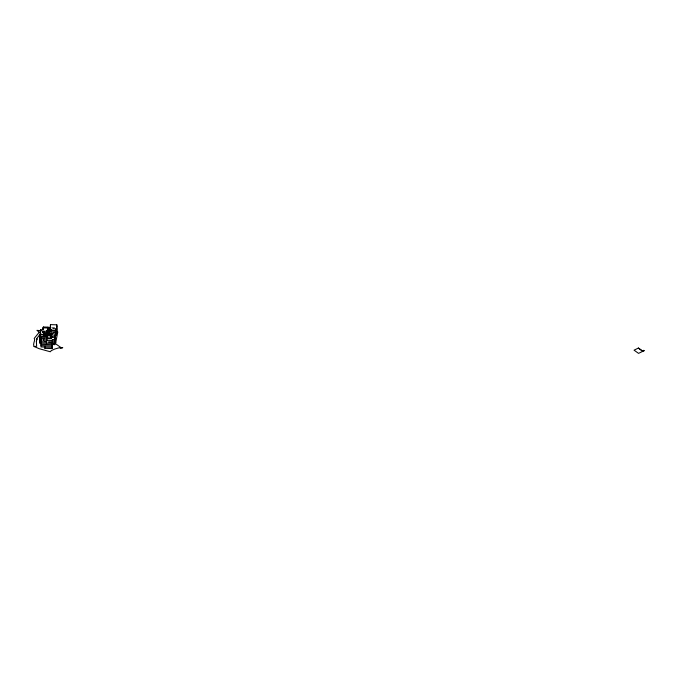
<?xml version="1.0" encoding="UTF-8"?>
<svg xmlns="http://www.w3.org/2000/svg" width="678" height="678" viewBox="0 0 678 678"><rect width="100%" height="100%" fill="white"/><g stroke="black" fill="none" stroke-linecap="round" stroke-linejoin="round"><path stroke-width="0.51" stroke-dasharray="3.39 2.54" d="M43.07 335.729L42.79 338.915M43.697 340.526L43.892 338.28M43.782 340.907L44.078 337.712M43.892 341.161L44.189 337.864M53.85 335.034L54.02 331.906L54.02 333.296L50.858 333.203M42.706 338.432L43.892 338.475L43.884 340M51.545 327.245L54.715 327.347M52.52 328.152L54.63 328.22M52.596 328.576L54.748 328.644M52.587 332.406L54.486 332.466M52.426 332.576L54.503 332.635M53.85 333.737L52.664 333.703L52.664 334.991M42.578 338.508L44.426 338.568M42.706 339.729L43.892 339.763M42.706 339.822L43.892 339.864M42.239 340.178L44.256 340.237M48.282 341.661L51.308 341.754M50.774 342.093L48.663 342.127M47.901 342.178L50.774 342.195M48.663 342.271L50.511 342.331M52.579 333.322L52.579 334.712M43.824 337.864L43.824 339.254M43.875 340.017L43.841 340.695"/><path stroke-width="1.02" d="M50.248 331.118L50.486 328.271L48.113 328.194L47.799 331.966L49.375 332.008M55.647 330.203L54.782 339.576L52.409 339.5L52.045 343.39L39.739 342.992L40.036 334.618L43.994 334.737L43.994 336.034M48.036 328.016L43.163 327.838L42.985 329.813L40.604 329.745L39.739 340.407L41.324 340.458L41.231 341.441L41.324 337.864L39.739 337.814M40.316 335.457L39.739 341.704L46.502 341.924L47.053 335.983L43.892 335.881L43.994 334.737M39.739 342.992L40.316 336.746M41.324 337.864L40.96 346.933L52.045 347.272L52.409 343.39L54.782 343.458L55.647 332.796L56.444 332.822L56.825 328.703M40.96 343.043L41.044 342.127M41.138 341.144L41.324 339.161L39.739 339.11M41.044 343.424L40.96 344.339L52.045 344.678L52.409 340.797L54.782 340.873L55.647 331.5L56.444 331.525L56.825 326.118M47.918 329.279L47.918 327.983L47.689 330.415L46.901 330.398L46.816 331.305L42.858 331.186L42.773 332.101L44.358 332.152L44.358 333.44L46.731 333.61L46.901 331.686L47.689 331.712L48.113 327.143L43.367 326.999L43.129 329.491M44.358 332.152L44.146 335.729L44.146 334.432M45.468 335.932L45.426 336.39L39.892 336.22L39.807 338.424M52.409 339.5L52.045 348.568L44.926 348.348L45.112 346.289M46.731 335.008L46.901 332.983L47.689 333.008M46.909 335.025L46.994 334.051L46.29 334.33M47.087 335.034L47.172 334.118M47.35 334.076L47.435 331.864L49.375 331.915M47.257 334.991L47.435 331.864M47.435 334.949L47.519 334.034M47.613 334.907L47.697 333.991M47.774 332.084L48.113 328.44M48.223 333.754L48.138 334.669L48.672 334.644L48.757 333.627M48.316 334.686L48.401 333.712M48.579 333.669L48.494 334.585M55.435 332.491L55.435 331.195L49.104 331L48.935 334.127M48.926 333.584L48.841 334.5M49.104 333.593L49.019 334.601L40.188 334.313L40.188 335.61M50.062 329.194L50.858 329.22L50.858 330.517L50.062 330.491L50.486 324.626L56.825 324.821L56.444 335.407L56.825 324.821M50.062 330.491L50.486 325.923M50.24 331.228L50.486 327.22M50.689 331.05L50.858 329.22M50.858 330.517L50.774 331.432L50.774 330.135L56.444 330.228M50.689 333.635L50.604 334.551L51.392 334.576M50.604 335.847L50.689 334.932M47.35 332.779L51.308 332.906L51.028 337.212L54.986 337.339L55.647 328.915L56.444 328.932M52.198 337.432L51.011 337.398L50.952 338.085L46.875 337.958M51.028 337.212L51.214 335.203M51.011 338.788L51.24 336.288M53.308 343.322L53.198 344.56L54.782 344.61L54.969 340.11M56.825 330L56.444 334.11L55.647 334.093L55.647 328.915M36.366 341.314L37.07 339.085L36.476 338.907L37.07 339.136M36.476 338.958L40.18 334.11M40.799 333.356L39.282 332.178L34.214 338.415C35.858 339.712 32.341 344.136 34.086 346.526L39.231 348.704L50.342 351.78L51.299 350.602L54.893 349.001L59.613 347.653L60.427 348.5L62.749 347.704L60.986 347.577L55.503 343.704L57.8 331.906L57.054 331.466M638.388 348.06L634.066 350.17L638.549 353.374L644.1 350.687L642.371 350.907L638.388 348.06L642.371 351.009L643.6 350.433M34.086 346.526L36.646 346.289L36.366 341.271M48.113 328.288L50.486 328.364M47.502 328.415L49.579 328.483M47.257 331.118L50.358 331.22M42.858 332.483L46.816 332.703M44.358 333.44L46.731 333.517M43.841 333.805L46.816 333.898M47.341 333.966L47.875 333.949M43.841 333.907L51.308 334.195L51.308 332.906M51.308 335.491L44.189 335.271L51.308 335.585M45.29 335.686L54.986 336.042M51.138 337.127L52.723 337.11M39.807 337.127L45.341 337.305L44.951 341.585L46.536 341.636L46.502 343.221L47.053 335.983M46.943 338.305L51.011 338.5M46.901 338.568L49.994 338.661M46.274 340.305L52.316 340.492L52.316 341.788M54.782 342.161L52.409 342.093L52.045 345.975L40.96 345.636M41.502 330.779L36.934 330.347L39.282 332.228M643.6 350.331L644.1 350.687M56.571 331.406L56.571 332.703M55.52 330.279L55.52 331.576M54.782 339.576L54.782 343.458M54.782 344.61L53.198 344.466L53.198 343.407M52.045 343.39L52.045 348.568M51.011 337.398L51.011 338.686M50.486 324.626L50.409 329.381M49.104 331L49.104 332.296M48.113 327.143L48.036 329.313M47.689 330.415L47.689 333.101L46.901 333.076L46.901 330.398M46.816 331.305L46.816 334.203M46.468 334.178L45.765 334.457M45.409 334.432L44.884 334.618M44.926 347.051L44.926 348.348M43.367 326.999L43.282 329.161L43.282 327.872M43.163 327.838L43.163 329.127M42.858 331.186L42.858 332.576M40.604 329.745L40.604 332.33M40.036 334.618L40.061 336.974M55.706 342.246L54.994 342.322L55.706 342.246M55.571 342.932L54.926 343.009L55.571 342.932"/></g></svg>
